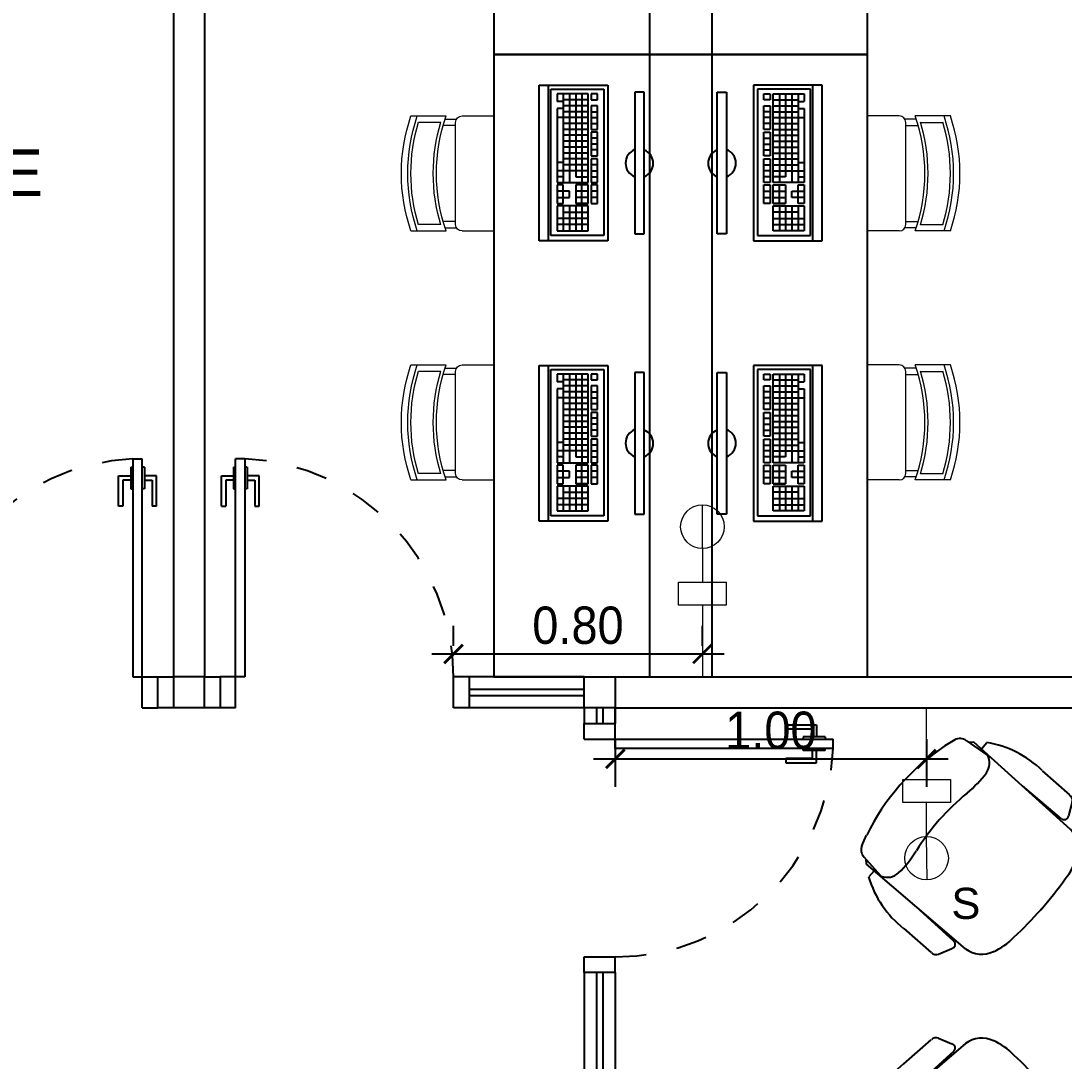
# Model space of a CAD drawing. Header units: millimetres. Extents: x 7034 to 7235, y -465 to -380.
# Drawn here: x 7117.159 to 7120.511, y -430.333 to -426.991 of the extents above; entities that cross this region are included whole.
import ezdxf

# ---------------------------------------------------------------- set-up
doc = ezdxf.new("R2010")
doc.units = ezdxf.units.MM
doc.header["$LTSCALE"] = 0.005
doc.linetypes.add('CONTINUO', pattern=[0])
doc.linetypes.add('DASHED', pattern=[19.05, 12.7, -6.35])
doc.layers.get('0').update_dxf_attribs({"linetype": 'CONTINUO'})
doc.layers.get('DEFPOINTS').update_dxf_attribs({"linetype": 'CONTINUO', "lineweight": 15})
for name, color, linetype in [('- COTAS', 12, 'Continuous'), ('ARQ-PEITORIAL', 4, 'Continuous'), ('ARQ_ESQUADRIA', 5, 'Continuous'), ('ARQ_JANELAALTA', 150, 'DASHED'), ('ARQ_TXT_AMBIENTE', 3, 'Continuous'), ('JANELA', 10, 'Continuous'), ('NN_PISO', 8, 'Continuous')]:
    doc.layers.add(name, color=color, linetype=linetype)
doc.layers.add('0-LAYOUT', color=250, linetype='Continuous', lineweight=25)
doc.layers.add('ARQ-LUM-INT', color=1, linetype='Continuous', lineweight=18)
doc.styles.add('50', font='ARIALN.TTF', dxfattribs={"height": 0.1})
doc.styles.add('ARQ', font='arial.ttf', dxfattribs={"width": 0.9})
doc.styles.get("Standard").update_dxf_attribs({"font": 'arial.ttf'})
doc.dimstyles.new('1-50', dxfattribs={"dimtxt": 0.12, "dimasz": 0.06, "dimexe": 0.09, "dimexo": 0.1, "dimgap": 0.03, "dimtad": 1, "dimzin": 0, "dimdsep": 46, "dimtxsty": 'ARQ', "dimblk": 'ARCHTICK', "dimcen": 0, "dimdle": 0.07, "dimclrd": 1, "dimclre": 1, "dimclrt": 7, "dimadec": 0, "dimazin": 0, "dimtm": 1e-09, "dimtfac": 1, "dimtofl": 0, "dimtmove": 2, "dimatfit": 3, "dimldrblk": 'ARCHTICK', "dimfxl": 1, "dimtolj": 1, "dimtzin": 0, "dimlwd": -1, "dimlwe": -1, "dimarcsym": 0})

# ---------------------------------------------------------------- blocks, each defined once
blk = doc.blocks.new('A$C37D84435')
at = {"layer": 'ARQ_TXT_AMBIENTE', "insert": (10.0859, -3.7055), "char_height": 0.15, "attachment_point": 1}
blk.add_mtext_dynamic_manual_height_columns(' S.E', width=1.652661, gutter_width=12.5, heights=[0], dxfattribs=at)
blk = doc.blocks.new('int1')
at = {"lineweight": -2}
blk.add_lwpolyline([(-0.0591, 0.0833), (-0.0591, -0.0833), (-0.1391, -0.0833), (-0.1391, 0.0833)], close=True, dxfattribs=at)
blk.add_lwpolyline([(0.0591, 0), (-0.0591, 0)], dxfattribs=at)
blk.add_circle((0.1353, 0), 0.0762, dxfattribs=at)
blk = doc.blocks.new('_ArchTick')
at = {"color": 0, "linetype": 'ByBlock', "const_width": 0.15}
blk.add_lwpolyline([(-0.5, -0.5), (0.5, 0.5)], dxfattribs=at)
blk = doc.blocks.new('*D91')
at = {"layer": '- COTAS', "color": 1, "transparency": 16777216}
for p, q in [((7118.549, -428.9986), (7118.549, -428.9348)), ((7119.349, -428.9986), (7119.349, -428.9348)), ((7118.479, -429.0248), (7119.419, -429.0248))]:
    blk.add_line(p, q, dxfattribs=at)
at = {"layer": 'DEFPOINTS', "color": 0, "transparency": 16777216}
for p in [(7119.349, -429.0248), (7118.549, -429.0986), (7119.349, -429.0986)]:
    blk.add_point(p, dxfattribs=at)
at = {"layer": '- COTAS', "color": 1, "transparency": 16777216, "xscale": 0.06, "yscale": 0.06, "zscale": 0.06, "rotation": 180}
blk.add_blockref('_ArchTick', (7118.549, -429.0248), dxfattribs=at)
at = {"layer": '- COTAS', "color": 1, "transparency": 16777216, "xscale": 0.06, "yscale": 0.06, "zscale": 0.06}
blk.add_blockref('_ArchTick', (7119.349, -429.0248), dxfattribs=at)
at = {"layer": '- COTAS', "color": 7, "transparency": 16777216, "insert": (7118.949, -428.9335), "char_height": 0.12, "attachment_point": 5, "style": 'ARQ'}
blk.add_mtext('\\A1;0.80', dxfattribs=at)
blk = doc.blocks.new('*D92')
at = {"layer": '- COTAS', "color": 1, "transparency": 16777216}
for p, q in [((7119.069, -429.2986), (7119.069, -429.4523)), ((7120.069, -429.2986), (7120.069, -429.4523)), ((7118.999, -429.3623), (7120.139, -429.3623))]:
    blk.add_line(p, q, dxfattribs=at)
at = {"layer": 'DEFPOINTS', "color": 0, "transparency": 16777216}
for p in [(7119.069, -429.1986), (7120.069, -429.1986), (7120.069, -429.3623)]:
    blk.add_point(p, dxfattribs=at)
at = {"layer": '- COTAS', "color": 1, "transparency": 16777216, "xscale": 0.06, "yscale": 0.06, "zscale": 0.06, "rotation": 180}
blk.add_blockref('_ArchTick', (7119.069, -429.3623), dxfattribs=at)
at = {"layer": '- COTAS', "color": 1, "transparency": 16777216, "xscale": 0.06, "yscale": 0.06, "zscale": 0.06}
blk.add_blockref('_ArchTick', (7120.069, -429.3623), dxfattribs=at)
at = {"layer": '- COTAS', "color": 7, "transparency": 16777216, "insert": (7119.569, -429.271), "char_height": 0.12, "attachment_point": 5, "style": 'ARQ'}
blk.add_mtext('\\A1;1.00', dxfattribs=at)
blk = doc.blocks.new('A$C1D1E4AAD')
at = {"layer": '0-LAYOUT', "linetype": 'ByBlock'}
for p, q in [((-2.0148, 0), (-2.0148, -1.6)), ((-1.2148, 0), (-1.2148, -1.6)), ((-2.519, -0.1026), (-2.5509, -0.1221)), ((-2.4046, -0.1576), (-2.4818, -0.1047)), ((-2.4578, -0.1099), (-2.4741, -0.1104)), ((-2.1472, -0.3901), (-2.4578, -0.1099)), ((-2.4339, -0.1309), (-2.4167, -0.1112)), ((-2.2381, -0.2014), (-2.1504, -0.2795)), ((-2.1764, -0.356), (-2.3019, -0.25)), ((-2.1416, -0.302), (-2.154, -0.3461)), ((-2.8176, -0.4426), (-2.8024, -0.4084)), ((-2.7483, -0.5489), (-2.8107, -0.4792)), ((-2.8025, -0.5023), (-2.8041, -0.4861)), ((-2.4845, -0.7742), (-2.8025, -0.5023)), ((-1.0225, -0.4914), (-1.0423, -0.5327)), ((-0.8836, -0.4795), (-1.001, -0.4803)), ((-2.7786, -0.5233), (-2.7959, -0.5429)), ((-0.6899, -0.5557), (-0.6899, -0.5295)), ((-1.0764, -0.5613), (-0.6581, -0.5557)), ((-1.032, -0.5549), (-0.8677, -0.5581)), ((-0.7296, -0.5565), (-0.6367, -0.5676)), ((-0.6581, -0.5557), (-0.6462, -0.5668)), ((-0.6073, -0.5906), (-0.5962, -0.6264)), ((-2.5221, -0.7496), (-2.6434, -0.6388)), ((-2.6834, -0.7083), (-2.5946, -0.7853)), ((-2.5711, -0.7911), (-2.529, -0.7731)), ((-0.6073, -1.0431), (-0.5962, -1.0074)), ((-2.6834, -1.1435), (-2.5946, -1.0666)), ((-2.5711, -1.0608), (-2.529, -1.0787)), ((-1.0764, -1.0724), (-0.6581, -1.078)), ((-0.7296, -1.0772), (-0.6367, -1.0661)), ((-0.6581, -1.078), (-0.6462, -1.0669)), ((-2.4845, -1.0777), (-2.8025, -1.3496)), ((-2.5221, -1.1022), (-2.6434, -1.2131)), ((-1.0225, -1.1423), (-1.0423, -1.101)), ((-1.032, -1.0788), (-0.8677, -1.0756)), ((-0.6899, -1.078), (-0.6899, -1.1042)), ((-0.8836, -1.1542), (-1.001, -1.1534)), ((-2.7483, -1.303), (-2.8107, -1.3726)), ((-2.7786, -1.3286), (-2.7959, -1.3089)), ((-2.8025, -1.3496), (-2.8041, -1.3658)), ((-2.8176, -1.4093), (-2.8024, -1.4435)), ((-2.1472, -1.4617), (-2.4578, -1.742)), ((-2.1764, -1.4959), (-2.3019, -1.6019)), ((-2.1416, -1.5498), (-2.154, -1.5057)), ((-2.2381, -1.6505), (-2.1504, -1.5723)), ((-2.0148, -1.6), (-1.2148, -1.6)), ((-2.4046, -1.6942), (-2.4818, -1.7472)), ((-2.519, -1.7493), (-2.5509, -1.7298)), ((-2.4578, -1.742), (-2.4741, -1.7415)), ((-2.4339, -1.721), (-2.4167, -1.7407))]:
    blk.add_line(p, q, dxfattribs=at)
for centre, radius, start, end in [((-2.5026, -0.1308), 0.0328, 51.4098, 120.5547), ((-2.1494, -0.7283), 0.7271, 123.5174, 153.896), ((-2.4707, -0.4398), 0.3333, 45.7372, 80.6494), ((-2.4596, -0.177), 0.0523, 323.2944, 29.1682), ((-2.4596, -0.177), 0.0523, 323.2944, 29.1682), ((-2.712, 0.012), 0.3678, 309.1313, 323.2958), ((-2.0117, -0.8493), 0.7418, 129.1314, 148.282), ((-2.1616, -0.2971), 0.0207, 345.8779, 57.0329), ((-2.1675, -0.3448), 0.0141, 232.5784, 352.1311), ((-2.2085, -0.4503), 0.0857, 341.4955, 44.5153), ((-2.7875, -0.4552), 0.0328, 156.8587, 226.0036), ((-2.9561, -0.2659), 0.3678, 314.1176, 328.2821), ((-2.3206, -0.4216), 0.2017, 320.8696, 343.9764), ((-1.0042, -0.5009), 0.0207, 81.6738, 152.8287), ((-0.8661, -0.8121), 0.3333, 58.0573, 92.9695), ((-2.7362, -0.4918), 0.0523, 248.2452, 314.1189), ((-1.0312, -0.5406), 0.0141, 146.5756, 266.1283), ((-2.477, -0.4469), 0.3333, 196.764, 231.6762), ((-3.1806, 0.1774), 1.2492, 312.9781, 324.4353), ((-1.0701, -0.647), 0.0857, 94.1914, 157.2111), ((-0.701, -0.6073), 0.0523, 109.5385, 175.4123), ((-0.6383, -0.601), 0.0328, 18.152, 87.2969), ((-0.3867, -0.6319), 0.3678, 175.4109, 189.5754), ((-0.9669, -0.6994), 0.2017, 154.7303, 177.8371), ((-1.2979, -0.8169), 0.7271, 344.8107, 15.1893), ((0.0745, -0.8169), 1.2492, 174.2714, 185.7286), ((-1.4813, -0.8169), 0.7418, 350.4247, 9.5753), ((-2.4757, -0.5981), 0.2017, 293.437, 316.5438), ((-2.5321, -0.7598), 0.0141, 285.2823, 44.835), ((-2.5786, -0.7718), 0.0207, 220.3805, 291.5354), ((-2.4327, -0.7056), 0.0857, 232.8981, 295.9178), ((-0.9669, -0.9343), 0.2017, 182.1629, 205.2697), ((-0.3867, -1.0018), 0.3678, 170.4246, 184.5891), ((-1.0701, -0.9867), 0.0857, 202.7889, 265.8086), ((-0.701, -1.0264), 0.0523, 184.5877, 250.4615), ((-0.701, -1.0264), 0.0523, 184.5877, 250.4615), ((-2.5786, -1.08), 0.0207, 68.4646, 139.6195), ((-2.4327, -1.1463), 0.0857, 64.0822, 127.1019), ((-2.4757, -1.2537), 0.2017, 43.4562, 66.563), ((-0.6383, -1.0328), 0.0328, 272.7031, 341.848), ((-2.5321, -1.092), 0.0141, 315.165, 74.7177), ((-1.0312, -1.0931), 0.0141, 93.8717, 213.4244), ((-0.8661, -0.8216), 0.3333, 267.0305, 301.9427), ((-3.1806, -2.0292), 1.2492, 35.5647, 47.0219), ((-2.477, -1.4049), 0.3333, 128.3238, 163.236), ((-1.0042, -1.1328), 0.0207, 207.1713, 278.3262), ((-2.3206, -1.4303), 0.2017, 16.0236, 39.1304), ((-2.7362, -1.36), 0.0523, 45.8811, 111.7548), ((-2.9561, -1.5859), 0.3678, 31.7179, 45.8824), ((-2.7875, -1.3966), 0.0328, 133.9964, 203.1413), ((-2.2085, -1.4015), 0.0857, 315.4847, 18.5045), ((-2.0117, -1.0026), 0.7418, 211.718, 230.8686), ((-2.1494, -1.1236), 0.7271, 206.104, 236.4826), ((-2.1675, -1.5071), 0.0141, 7.8689, 127.4216), ((-2.1616, -1.5547), 0.0207, 302.9671, 14.1221), ((-2.712, -1.8639), 0.3678, 36.7042, 50.8687), ((-2.4596, -1.6749), 0.0523, 330.8318, 36.7056), ((-2.4596, -1.6749), 0.0523, 330.8318, 36.7056), ((-2.4707, -1.4121), 0.3333, 279.3506, 314.2628), ((-2.5026, -1.7211), 0.0328, 239.4453, 308.5902)]:
    blk.add_arc(centre, radius, start, end, dxfattribs=at)
for p in [(-2.2419, -0.6471), (-1.1749, -0.8169), (-2.2419, -1.2048)]:
    blk.add_point(p, dxfattribs=at)
blk = doc.blocks.new('A$C686A6CA0')
at = {"layer": 'ARQ-PEITORIAL'}
for p, q in [((-0.1, 2.53), (-0.1, 2.48)), ((0, 2.53), (0, 2.48)), ((-0.1, 2.48), (0, 2.48))]:
    blk.add_line(p, q, dxfattribs=at)
at = {"layer": 'ARQ_ESQUADRIA'}
for p, q in [((-1.55, 3.33), (-1.52, 3.33)), ((-1.55, 3.33), (-1.55, 2.63)), ((-1.52, 2.63), (-1.52, 3.33)), ((-1.19, 3.33), (-1.22, 3.33)), ((-1.22, 2.63), (-1.22, 3.33)), ((-1.19, 3.33), (-1.19, 2.63)), ((-1.557, 3.3041), (-1.55, 3.3041)), ((-1.557, 3.3041), (-1.557, 3.2341)), ((-1.513, 3.3041), (-1.52, 3.3041)), ((-1.513, 3.3041), (-1.513, 3.2341)), ((-1.227, 3.3041), (-1.227, 3.2341)), ((-1.227, 3.3041), (-1.22, 3.3041)), ((-1.183, 3.3041), (-1.19, 3.3041)), ((-1.183, 3.3041), (-1.183, 3.2341)), ((-1.596, 3.2761), (-1.557, 3.2761)), ((-1.596, 3.1781), (-1.596, 3.2761)), ((-1.582, 3.2621), (-1.582, 3.1921)), ((-1.557, 3.2621), (-1.582, 3.2621)), ((-1.474, 3.2761), (-1.513, 3.2761)), ((-1.513, 3.2621), (-1.488, 3.2621)), ((-1.488, 3.2621), (-1.488, 3.1921)), ((-1.474, 3.1781), (-1.474, 3.2761)), ((-1.266, 3.2761), (-1.227, 3.2761)), ((-1.266, 3.1781), (-1.266, 3.2761)), ((-1.227, 3.2621), (-1.252, 3.2621)), ((-1.252, 3.2621), (-1.252, 3.1921)), ((-1.144, 3.2761), (-1.183, 3.2761)), ((-1.183, 3.2621), (-1.158, 3.2621)), ((-1.158, 3.2621), (-1.158, 3.1921)), ((-1.144, 3.1781), (-1.144, 3.2761)), ((-1.557, 3.2341), (-1.55, 3.2341)), ((-1.513, 3.2341), (-1.52, 3.2341)), ((-1.227, 3.2341), (-1.22, 3.2341)), ((-1.183, 3.2341), (-1.19, 3.2341)), ((-1.582, 3.1921), (-1.582, 3.1781)), ((-1.582, 3.1921), (-1.582, 3.1921)), ((-1.488, 3.1921), (-1.488, 3.1921)), ((-1.488, 3.1921), (-1.488, 3.1781)), ((-1.252, 3.1921), (-1.252, 3.1921)), ((-1.252, 3.1921), (-1.252, 3.1781)), ((-1.158, 3.1921), (-1.158, 3.1781)), ((-1.158, 3.1921), (-1.158, 3.1921)), ((-1.582, 3.1781), (-1.596, 3.1781)), ((-1.474, 3.1781), (-1.488, 3.1781)), ((-1.266, 3.1781), (-1.252, 3.1781)), ((-1.158, 3.1781), (-1.144, 3.1781)), ((-2.27, 2.63), (-2.22, 2.63)), ((-2.27, 2.63), (-2.22, 2.63)), ((-2.22, 2.53), (-2.22, 2.63)), ((-2.22, 2.53), (-2.22, 2.63)), ((-1.55, 2.63), (-1.52, 2.63)), ((-1.52, 2.53), (-1.52, 2.63)), ((-1.52, 2.63), (-1.47, 2.63)), ((-1.22, 2.63), (-1.27, 2.63)), ((-1.22, 2.53), (-1.22, 2.63)), ((-1.19, 2.63), (-1.22, 2.63)), ((-0.52, 2.53), (-0.52, 2.63)), ((-0.47, 2.63), (-0.52, 2.63)), ((-0.47, 2.59), (-0.1, 2.59)), ((-0.47, 2.57), (-0.1, 2.57)), ((-2.27, 2.53), (-2.22, 2.53)), ((-2.27, 2.53), (-2.22, 2.53)), ((-1.52, 2.53), (-1.47, 2.53)), ((-1.22, 2.53), (-1.27, 2.53)), ((-0.47, 2.53), (-0.52, 2.53)), ((-0.06, 2.53), (-0.06, 2.48)), ((-0.04, 2.53), (-0.04, 2.48)), ((-0.1, 2.43), (-0.1, 2.48)), ((-0.1, 2.43), (-0.1, 2.48)), ((0, 2.43), (0, 2.48)), ((0, 2.43), (0, 2.48)), ((0.5481, 2.476), (0.6461, 2.476)), ((0.5481, 2.476), (0.5481, 2.462)), ((0.5621, 2.462), (0.5481, 2.462)), ((0.6321, 2.462), (0.5621, 2.462)), ((0.5621, 2.462), (0.5621, 2.462)), ((0.6321, 2.437), (0.6321, 2.462)), ((0.6461, 2.476), (0.6461, 2.437)), ((-0.1, 2.43), (0, 2.43)), ((-0.1, 2.43), (0, 2.43)), ((0, 2.43), (0.7, 2.43)), ((0, 2.4), (0, 2.43)), ((0.6741, 2.437), (0.6041, 2.437)), ((0.6041, 2.437), (0.6041, 2.43)), ((0.6741, 2.437), (0.6741, 2.43)), ((0.7, 2.4), (0.7, 2.43)), ((0.7, 2.4), (0, 2.4)), ((0.6041, 2.393), (0.6041, 2.4)), ((0.6741, 2.393), (0.6041, 2.393)), ((0.6321, 2.393), (0.6321, 2.368)), ((0.6461, 2.354), (0.6461, 2.393)), ((0.6741, 2.393), (0.6741, 2.4)), ((0.5481, 2.368), (0.5481, 2.354)), ((0.5621, 2.368), (0.5481, 2.368)), ((0.5481, 2.354), (0.6461, 2.354)), ((0.5621, 2.368), (0.5621, 2.368)), ((0.6321, 2.368), (0.5621, 2.368)), ((-0.1, 1.73), (0, 1.73)), ((-0.1, 1.68), (-0.1, 1.73)), ((0, 1.68), (0, 1.73)), ((0, 1.68), (-0.1, 1.68)), ((-0.06, 1.68), (-0.06, 0.1)), ((-0.04, 1.68), (-0.04, 0.1))]:
    blk.add_line(p, q, dxfattribs=at)
at = {"layer": 'ARQ_JANELAALTA'}
for centre, start, end in [((-1.5193, 2.63), 92.5089, 180), ((-1.2207, 2.63), 0, 87.4911), ((0, 2.4307), 270, 357.4911)]:
    blk.add_arc(centre, 0.7007, start, end, dxfattribs=at)
at = {"layer": 'JANELA'}
for p, q in [((-1.32, 2.63), (-1.42, 2.63)), ((-0.47, 2.63), (-0.47, 2.53)), ((-0.1, 2.63), (-0.47, 2.63)), ((-1.32, 2.53), (-1.42, 2.53)), ((-0.1, 2.53), (-0.47, 2.53)), ((-0.1, 2.53), (-0.1, 2.48)), ((0, 2.48), (0, 2.53)), ((-0.1, 2.48), (0, 2.48)), ((-0.1, 1.68), (-0.1, 0.1)), ((0, 1.68), (0, 0.1))]:
    blk.add_line(p, q, dxfattribs=at)
for points in [[(-1.47, 2.63), (-1.42, 2.63), (-1.42, 2.53), (-1.47, 2.53)], [(-1.32, 2.63), (-1.27, 2.63), (-1.27, 2.53), (-1.32, 2.53)], [(0, 2.53), (-0.1, 2.53), (-0.1, 2.63), (0, 2.63)]]:
    blk.add_lwpolyline(points, close=True, dxfattribs=at)
blk = doc.blocks.new('A$C695A1161')
at = {"layer": 'NN_PISO'}
blk.add_blockref('A$C686A6CA0', (2.82, -2.53), dxfattribs=at)
blk = doc.blocks.new('A$C51C9762A')
at = {"layer": 'JANELA'}
for p, q in [((0.45, 0), (0.45, -0.1)), ((0.45, 0), (0.55, 0)), ((0.55, 0), (0.55, -0.1)), ((0.45, -0.1), (0.55, -0.1))]:
    blk.add_line(p, q, dxfattribs=at)
at = {"layer": 'NN_PISO'}
blk.add_blockref('A$C695A1161', (0, -0.1), dxfattribs=at)
blk = doc.blocks.new('vafres')
at = {"lineweight": 13, "ltscale": 0.2}
for p, q in [((2157.847, 914.6481), (2157.847, 914.5352)), ((2157.8675, 914.5521), (2157.8675, 914.6239)), ((2158.1958, 914.5521), (2158.1958, 914.6239)), ((2158.2163, 914.6481), (2158.2163, 914.5352)), ((2157.8573, 914.5386), (2157.8573, 914.5017)), ((2157.8778, 914.5044), (2157.8778, 914.5455)), ((2158.1856, 914.5044), (2158.1856, 914.5448)), ((2158.2061, 914.5386), (2158.2061, 914.5017)), ((2157.847, 914.4839), (2157.847, 914.3813)), ((2158.1958, 914.5044), (2157.8675, 914.5044)), ((2158.2163, 914.4839), (2158.2163, 914.3813))]:
    blk.add_line(p, q, dxfattribs=at)
for centre, radius, start, end in [((2158.0317, 914.1094), 0.5694, 71.0753, 108.9246), ((2158.0317, 914.0889), 0.5694, 71.0753, 108.9246), ((2158.0317, 914.0787), 0.5694, 73.2016, 106.7984), ((2158.0317, 914.0787), 0.5694, 73.2016, 106.7984), ((2158.0317, 913.9966), 0.5694, 71.0753, 108.9246), ((2158.0317, 914.0069), 0.5694, 73.2016, 106.7984), ((2157.8675, 914.4839), 0.0205, 90, 180), ((2158.1958, 914.4839), 0.0205, 360, 90)]:
    blk.add_arc(centre, radius, start, end, dxfattribs=at)
blk = doc.blocks.new('A$C71B20ECF')
at = {"layer": '0-LAYOUT'}
for p, q in [((-0.895, -1.5), (-0.895, -5.3)), ((-0.695, -1.5), (-0.695, -5.3)), ((-1.2494, -3.8994), (-1.2494, -3.3994)), ((-1.2494, -3.3994), (-1.2194, -3.3994)), ((-1.2194, -3.3994), (-1.0294, -3.3994)), ((-1.2194, -3.8994), (-1.2194, -3.3994)), ((-1.2121, -3.4121), (-1.0421, -3.4121)), ((-1.2121, -3.8821), (-1.2121, -3.4121)), ((-1.0421, -3.4121), (-1.0421, -3.8821)), ((-1.0294, -3.3994), (-1.0294, -3.8994)), ((-0.5606, -3.3994), (-0.5606, -3.8994)), ((-0.3706, -3.3994), (-0.5606, -3.3994)), ((-0.5479, -3.4121), (-0.5479, -3.8821)), ((-0.3779, -3.4121), (-0.5479, -3.4121)), ((-0.3779, -3.8821), (-0.3779, -3.4121)), ((-0.3706, -3.8994), (-0.3706, -3.3994)), ((-0.3406, -3.3994), (-0.3706, -3.3994)), ((-0.3406, -3.8994), (-0.3406, -3.3994)), ((-1.1921, -3.4271), (-1.1921, -3.4516)), ((-1.0921, -3.4271), (-1.1921, -3.4271)), ((-1.1721, -3.4516), (-1.1921, -3.4516)), ((-1.1721, -3.4271), (-1.1721, -3.7121)), ((-1.0921, -3.4461), (-1.1721, -3.4461)), ((-1.1521, -3.4271), (-1.1521, -3.7121)), ((-1.1321, -3.4271), (-1.1321, -3.6931)), ((-1.1121, -3.4271), (-1.1121, -3.7121)), ((-1.0921, -3.7121), (-1.0921, -3.4271)), ((-1.0821, -3.4271), (-1.0821, -3.4461)), ((-1.0621, -3.4271), (-1.0821, -3.4271)), ((-1.0821, -3.4461), (-1.0621, -3.4461)), ((-1.0621, -3.4461), (-1.0621, -3.4271)), ((-0.9423, -3.4217), (-0.9423, -3.8769)), ((-0.9123, -3.4217), (-0.9423, -3.4217)), ((-0.9123, -3.8769), (-0.9123, -3.4217)), ((-0.6777, -3.8769), (-0.6777, -3.4217)), ((-0.6777, -3.4217), (-0.6477, -3.4217)), ((-0.6477, -3.4217), (-0.6477, -3.8769)), ((-0.5279, -3.4461), (-0.5279, -3.4271)), ((-0.5279, -3.4271), (-0.5079, -3.4271)), ((-0.5079, -3.4461), (-0.5279, -3.4461)), ((-0.5079, -3.4271), (-0.5079, -3.4461)), ((-0.4979, -3.7121), (-0.4979, -3.4271)), ((-0.4979, -3.4271), (-0.3979, -3.4271)), ((-0.4979, -3.4461), (-0.4179, -3.4461)), ((-0.4779, -3.4271), (-0.4779, -3.7121)), ((-0.4579, -3.4271), (-0.4579, -3.6931)), ((-0.4379, -3.4271), (-0.4379, -3.7121)), ((-0.4179, -3.4271), (-0.4179, -3.7121)), ((-0.4179, -3.4516), (-0.3979, -3.4516)), ((-0.3979, -3.4271), (-0.3979, -3.4516)), ((-1.1721, -3.4741), (-1.1921, -3.4741)), ((-1.1921, -3.4741), (-1.1921, -3.7121)), ((-1.0921, -3.4651), (-1.1721, -3.4651)), ((-1.0921, -3.4841), (-1.1721, -3.4841)), ((-1.0821, -3.4651), (-1.0821, -3.5411)), ((-1.0621, -3.4651), (-1.0821, -3.4651)), ((-1.0821, -3.4841), (-1.0621, -3.4841)), ((-1.0621, -3.5411), (-1.0621, -3.4651)), ((-0.5279, -3.5411), (-0.5279, -3.4651)), ((-0.5279, -3.4651), (-0.5079, -3.4651)), ((-0.5079, -3.4841), (-0.5279, -3.4841)), ((-0.5079, -3.4651), (-0.5079, -3.5411)), ((-0.4979, -3.4651), (-0.4179, -3.4651)), ((-0.4979, -3.4841), (-0.4179, -3.4841)), ((-0.4179, -3.4741), (-0.3979, -3.4741)), ((-0.3979, -3.4741), (-0.3979, -3.7121)), ((-1.0921, -3.5031), (-1.1921, -3.5031)), ((-1.0821, -3.5031), (-1.0621, -3.5031)), ((-0.5079, -3.5031), (-0.5279, -3.5031)), ((-0.4979, -3.5031), (-0.3979, -3.5031)), ((-1.0921, -3.5221), (-1.1721, -3.5221)), ((-1.0921, -3.5411), (-1.1721, -3.5411)), ((-1.0821, -3.5221), (-1.0621, -3.5221)), ((-1.0821, -3.5411), (-1.0621, -3.5411)), ((-1.0821, -3.5502), (-1.0821, -3.6262)), ((-1.0621, -3.5502), (-1.0821, -3.5502)), ((-1.0621, -3.6262), (-1.0621, -3.5502)), ((-0.5079, -3.5221), (-0.5279, -3.5221)), ((-0.5079, -3.5411), (-0.5279, -3.5411)), ((-0.5279, -3.6262), (-0.5279, -3.5502)), ((-0.5279, -3.5502), (-0.5079, -3.5502)), ((-0.5079, -3.5502), (-0.5079, -3.6262)), ((-0.4979, -3.5221), (-0.4179, -3.5221)), ((-0.4979, -3.5411), (-0.4179, -3.5411)), ((-1.0921, -3.5601), (-1.1721, -3.5601)), ((-1.0921, -3.5791), (-1.1721, -3.5791)), ((-1.0621, -3.5692), (-1.0821, -3.5692)), ((-0.5279, -3.5692), (-0.5079, -3.5692)), ((-0.4979, -3.5601), (-0.4179, -3.5601)), ((-0.4979, -3.5791), (-0.4179, -3.5791)), ((-1.0921, -3.5981), (-1.1721, -3.5981)), ((-1.0921, -3.6171), (-1.1721, -3.6171)), ((-1.0621, -3.5882), (-1.0821, -3.5882)), ((-1.0621, -3.6072), (-1.0821, -3.6072)), ((-0.5279, -3.5882), (-0.5079, -3.5882)), ((-0.5279, -3.6072), (-0.5079, -3.6072)), ((-0.4979, -3.5981), (-0.4179, -3.5981)), ((-0.4979, -3.6171), (-0.4179, -3.6171)), ((-1.1721, -3.6471), (-1.1921, -3.6471)), ((-1.0921, -3.6361), (-1.1721, -3.6361)), ((-1.0821, -3.6262), (-1.0621, -3.6262)), ((-1.0821, -3.6361), (-1.0821, -3.7121)), ((-1.0621, -3.6361), (-1.0821, -3.6361)), ((-1.0621, -3.7121), (-1.0621, -3.6361)), ((-0.5079, -3.6262), (-0.5279, -3.6262)), ((-0.5279, -3.7121), (-0.5279, -3.6361)), ((-0.5279, -3.6361), (-0.5079, -3.6361)), ((-0.5079, -3.6361), (-0.5079, -3.7121)), ((-0.4979, -3.6361), (-0.4179, -3.6361)), ((-0.4179, -3.6471), (-0.3979, -3.6471)), ((-1.0921, -3.6741), (-1.1921, -3.6741)), ((-1.0921, -3.6551), (-1.1721, -3.6551)), ((-1.0621, -3.6551), (-1.0821, -3.6551)), ((-1.0821, -3.6741), (-1.0621, -3.6741)), ((-0.5279, -3.6551), (-0.5079, -3.6551)), ((-0.5079, -3.6741), (-0.5279, -3.6741)), ((-0.4979, -3.6551), (-0.4179, -3.6551)), ((-0.4979, -3.6741), (-0.3979, -3.6741)), ((-1.1721, -3.6931), (-1.1921, -3.6931)), ((-1.1921, -3.7121), (-1.0921, -3.7121)), ((-1.1921, -3.7196), (-1.1921, -3.7796)), ((-1.1721, -3.7196), (-1.1921, -3.7196)), ((-1.1721, -3.7796), (-1.1721, -3.7196)), ((-1.1321, -3.6931), (-1.0921, -3.6931)), ((-1.1321, -3.7196), (-1.1321, -3.7796)), ((-1.0921, -3.7196), (-1.1321, -3.7196)), ((-1.1121, -3.7796), (-1.1121, -3.7196)), ((-1.0921, -3.7796), (-1.0921, -3.7196)), ((-1.0821, -3.6931), (-1.0621, -3.6931)), ((-1.0821, -3.7121), (-1.0621, -3.7121)), ((-1.0821, -3.7196), (-1.0821, -3.7796)), ((-1.0621, -3.7196), (-1.0821, -3.7196)), ((-1.0621, -3.7796), (-1.0621, -3.7196)), ((-0.5079, -3.6931), (-0.5279, -3.6931)), ((-0.5079, -3.7121), (-0.5279, -3.7121)), ((-0.5279, -3.7796), (-0.5279, -3.7196)), ((-0.5279, -3.7196), (-0.5079, -3.7196)), ((-0.5079, -3.7196), (-0.5079, -3.7796)), ((-0.4579, -3.6931), (-0.4979, -3.6931)), ((-0.3979, -3.7121), (-0.4979, -3.7121)), ((-0.4979, -3.7796), (-0.4979, -3.7196)), ((-0.4979, -3.7196), (-0.4579, -3.7196)), ((-0.4779, -3.7796), (-0.4779, -3.7196)), ((-0.4579, -3.7196), (-0.4579, -3.7796)), ((-0.4179, -3.6931), (-0.3979, -3.6931)), ((-0.4179, -3.7196), (-0.3979, -3.7196)), ((-0.4179, -3.7796), (-0.4179, -3.7196)), ((-0.3979, -3.7196), (-0.3979, -3.7796)), ((-1.1521, -3.7396), (-1.1921, -3.7396)), ((-1.1521, -3.7596), (-1.1521, -3.7396)), ((-1.0921, -3.7396), (-1.1321, -3.7396)), ((-1.0621, -3.7396), (-1.0821, -3.7396)), ((-0.5279, -3.7396), (-0.5079, -3.7396)), ((-0.4979, -3.7396), (-0.4579, -3.7396)), ((-0.4379, -3.7596), (-0.4379, -3.7396)), ((-0.4379, -3.7396), (-0.3979, -3.7396)), ((-1.1921, -3.7596), (-1.1521, -3.7596)), ((-1.1921, -3.7796), (-1.1721, -3.7796)), ((-1.1921, -3.7871), (-1.1921, -3.8671)), ((-1.0921, -3.7871), (-1.1921, -3.7871)), ((-1.1721, -3.7871), (-1.1721, -3.8671)), ((-1.1521, -3.7871), (-1.1521, -3.8671)), ((-1.0921, -3.7596), (-1.1321, -3.7596)), ((-1.1321, -3.7796), (-1.0921, -3.7796)), ((-1.0921, -3.7796), (-1.1321, -3.7796)), ((-1.1321, -3.7871), (-1.1321, -3.8671)), ((-1.1121, -3.7871), (-1.1121, -3.8671)), ((-1.0921, -3.8671), (-1.0921, -3.7871)), ((-1.0621, -3.7596), (-1.0821, -3.7596)), ((-1.0821, -3.7796), (-1.0621, -3.7796)), ((-0.5279, -3.7596), (-0.5079, -3.7596)), ((-0.5079, -3.7796), (-0.5279, -3.7796)), ((-0.4979, -3.7596), (-0.4579, -3.7596)), ((-0.4579, -3.7796), (-0.4979, -3.7796)), ((-0.4979, -3.7796), (-0.4579, -3.7796)), ((-0.4979, -3.8671), (-0.4979, -3.7871)), ((-0.4979, -3.7871), (-0.3979, -3.7871)), ((-0.4779, -3.7871), (-0.4779, -3.8671)), ((-0.4579, -3.7871), (-0.4579, -3.8671)), ((-0.3979, -3.7596), (-0.4379, -3.7596)), ((-0.4379, -3.7871), (-0.4379, -3.8671)), ((-0.3979, -3.7796), (-0.4179, -3.7796)), ((-0.4179, -3.7871), (-0.4179, -3.8671)), ((-0.3979, -3.7871), (-0.3979, -3.8671)), ((-1.1721, -3.8071), (-1.0921, -3.8071)), ((-0.4179, -3.8071), (-0.4979, -3.8071)), ((-1.0921, -3.8271), (-1.1921, -3.8271)), ((-1.0921, -3.8471), (-1.1921, -3.8471)), ((-0.4979, -3.8271), (-0.3979, -3.8271)), ((-0.4979, -3.8471), (-0.3979, -3.8471)), ((-1.0421, -3.8821), (-1.2121, -3.8821)), ((-1.1921, -3.8671), (-1.0921, -3.8671)), ((-0.9423, -3.8769), (-0.9123, -3.8769)), ((-0.6477, -3.8769), (-0.6777, -3.8769)), ((-0.5479, -3.8821), (-0.3779, -3.8821)), ((-0.3979, -3.8671), (-0.4979, -3.8671)), ((-1.2194, -3.8994), (-1.2494, -3.8994)), ((-1.0294, -3.8994), (-1.2194, -3.8994)), ((-0.5606, -3.8994), (-0.3706, -3.8994)), ((-0.3706, -3.8994), (-0.3406, -3.8994)), ((-1.2494, -4.7994), (-1.2494, -4.2994)), ((-1.2494, -4.2994), (-1.2194, -4.2994)), ((-1.2194, -4.2994), (-1.0294, -4.2994)), ((-1.2194, -4.7994), (-1.2194, -4.2994)), ((-1.2121, -4.3121), (-1.0421, -4.3121)), ((-1.2121, -4.7821), (-1.2121, -4.3121)), ((-1.0421, -4.3121), (-1.0421, -4.7821)), ((-1.0294, -4.2994), (-1.0294, -4.7994)), ((-0.9423, -4.3217), (-0.9423, -4.7769)), ((-0.9123, -4.3217), (-0.9423, -4.3217)), ((-0.9123, -4.7769), (-0.9123, -4.3217)), ((-0.6777, -4.7769), (-0.6777, -4.3217)), ((-0.6777, -4.3217), (-0.6477, -4.3217)), ((-0.6477, -4.3217), (-0.6477, -4.7769)), ((-0.5606, -4.2994), (-0.5606, -4.7994)), ((-0.3706, -4.2994), (-0.5606, -4.2994)), ((-0.5479, -4.3121), (-0.5479, -4.7821)), ((-0.3779, -4.3121), (-0.5479, -4.3121)), ((-0.3779, -4.7821), (-0.3779, -4.3121)), ((-0.3706, -4.7994), (-0.3706, -4.2994)), ((-0.3406, -4.2994), (-0.3706, -4.2994)), ((-0.3406, -4.7994), (-0.3406, -4.2994)), ((-1.1921, -4.3271), (-1.1921, -4.3516)), ((-1.0921, -4.3271), (-1.1921, -4.3271)), ((-1.1721, -4.3516), (-1.1921, -4.3516)), ((-1.1721, -4.3271), (-1.1721, -4.6121)), ((-1.0921, -4.3461), (-1.1721, -4.3461)), ((-1.1521, -4.3271), (-1.1521, -4.6121)), ((-1.1321, -4.3271), (-1.1321, -4.5931)), ((-1.1121, -4.3271), (-1.1121, -4.6121)), ((-1.0921, -4.6121), (-1.0921, -4.3271)), ((-1.0821, -4.3271), (-1.0821, -4.3461)), ((-1.0621, -4.3271), (-1.0821, -4.3271)), ((-1.0821, -4.3461), (-1.0621, -4.3461)), ((-1.0621, -4.3461), (-1.0621, -4.3271)), ((-0.5279, -4.3461), (-0.5279, -4.3271)), ((-0.5279, -4.3271), (-0.5079, -4.3271)), ((-0.5079, -4.3461), (-0.5279, -4.3461)), ((-0.5079, -4.3271), (-0.5079, -4.3461)), ((-0.4979, -4.6121), (-0.4979, -4.3271)), ((-0.4979, -4.3271), (-0.3979, -4.3271)), ((-0.4979, -4.3461), (-0.4179, -4.3461)), ((-0.4779, -4.3271), (-0.4779, -4.6121)), ((-0.4579, -4.3271), (-0.4579, -4.5931)), ((-0.4379, -4.3271), (-0.4379, -4.6121)), ((-0.4179, -4.3271), (-0.4179, -4.6121)), ((-0.4179, -4.3516), (-0.3979, -4.3516)), ((-0.3979, -4.3271), (-0.3979, -4.3516)), ((-1.1721, -4.3741), (-1.1921, -4.3741)), ((-1.1921, -4.3741), (-1.1921, -4.6121)), ((-1.0921, -4.3651), (-1.1721, -4.3651)), ((-1.0921, -4.3841), (-1.1721, -4.3841)), ((-1.0821, -4.3651), (-1.0821, -4.4411)), ((-1.0621, -4.3651), (-1.0821, -4.3651)), ((-1.0821, -4.3841), (-1.0621, -4.3841)), ((-1.0621, -4.4411), (-1.0621, -4.3651)), ((-0.5279, -4.4411), (-0.5279, -4.3651)), ((-0.5279, -4.3651), (-0.5079, -4.3651)), ((-0.5079, -4.3841), (-0.5279, -4.3841)), ((-0.5079, -4.3651), (-0.5079, -4.4411)), ((-0.4979, -4.3651), (-0.4179, -4.3651)), ((-0.4979, -4.3841), (-0.4179, -4.3841)), ((-0.4179, -4.3741), (-0.3979, -4.3741)), ((-0.3979, -4.3741), (-0.3979, -4.6121)), ((-1.0921, -4.4031), (-1.1921, -4.4031)), ((-1.0921, -4.4221), (-1.1721, -4.4221)), ((-1.0821, -4.4031), (-1.0621, -4.4031)), ((-1.0821, -4.4221), (-1.0621, -4.4221)), ((-0.5079, -4.4031), (-0.5279, -4.4031)), ((-0.5079, -4.4221), (-0.5279, -4.4221)), ((-0.4979, -4.4031), (-0.3979, -4.4031)), ((-0.4979, -4.4221), (-0.4179, -4.4221)), ((-1.0921, -4.4411), (-1.1721, -4.4411)), ((-1.0821, -4.4411), (-1.0621, -4.4411)), ((-1.0821, -4.4502), (-1.0821, -4.5262)), ((-1.0621, -4.4502), (-1.0821, -4.4502)), ((-1.0621, -4.5262), (-1.0621, -4.4502)), ((-0.5079, -4.4411), (-0.5279, -4.4411)), ((-0.5279, -4.5262), (-0.5279, -4.4502)), ((-0.5279, -4.4502), (-0.5079, -4.4502)), ((-0.5079, -4.4502), (-0.5079, -4.5262)), ((-0.4979, -4.4411), (-0.4179, -4.4411)), ((-1.0921, -4.4601), (-1.1721, -4.4601)), ((-1.0921, -4.4791), (-1.1721, -4.4791)), ((-1.0621, -4.4692), (-1.0821, -4.4692)), ((-1.0621, -4.4882), (-1.0821, -4.4882)), ((-0.5279, -4.4692), (-0.5079, -4.4692)), ((-0.5279, -4.4882), (-0.5079, -4.4882)), ((-0.4979, -4.4601), (-0.4179, -4.4601)), ((-0.4979, -4.4791), (-0.4179, -4.4791)), ((-1.0921, -4.4981), (-1.1721, -4.4981)), ((-1.0921, -4.5171), (-1.1721, -4.5171)), ((-1.0621, -4.5072), (-1.0821, -4.5072)), ((-0.5279, -4.5072), (-0.5079, -4.5072)), ((-0.4979, -4.4981), (-0.4179, -4.4981)), ((-0.4979, -4.5171), (-0.4179, -4.5171)), ((-1.1721, -4.5471), (-1.1921, -4.5471)), ((-1.0921, -4.5361), (-1.1721, -4.5361)), ((-1.0921, -4.5551), (-1.1721, -4.5551)), ((-1.0821, -4.5262), (-1.0621, -4.5262)), ((-1.0821, -4.5361), (-1.0821, -4.6121)), ((-1.0621, -4.5361), (-1.0821, -4.5361)), ((-1.0621, -4.5551), (-1.0821, -4.5551)), ((-1.0621, -4.6121), (-1.0621, -4.5361)), ((-0.5079, -4.5262), (-0.5279, -4.5262)), ((-0.5279, -4.6121), (-0.5279, -4.5361)), ((-0.5279, -4.5361), (-0.5079, -4.5361)), ((-0.5279, -4.5551), (-0.5079, -4.5551)), ((-0.5079, -4.5361), (-0.5079, -4.6121)), ((-0.4979, -4.5361), (-0.4179, -4.5361)), ((-0.4979, -4.5551), (-0.4179, -4.5551)), ((-0.4179, -4.5471), (-0.3979, -4.5471)), ((-1.0921, -4.5741), (-1.1921, -4.5741)), ((-1.0821, -4.5741), (-1.0621, -4.5741)), ((-0.5079, -4.5741), (-0.5279, -4.5741)), ((-0.4979, -4.5741), (-0.3979, -4.5741)), ((-1.1721, -4.5931), (-1.1921, -4.5931)), ((-1.1921, -4.6121), (-1.0921, -4.6121)), ((-1.1921, -4.6196), (-1.1921, -4.6796)), ((-1.1721, -4.6196), (-1.1921, -4.6196)), ((-1.1721, -4.6796), (-1.1721, -4.6196)), ((-1.1321, -4.5931), (-1.0921, -4.5931)), ((-1.1321, -4.6196), (-1.1321, -4.6796)), ((-1.0921, -4.6196), (-1.1321, -4.6196)), ((-1.1121, -4.6796), (-1.1121, -4.6196)), ((-1.0921, -4.6796), (-1.0921, -4.6196)), ((-1.0821, -4.5931), (-1.0621, -4.5931)), ((-1.0821, -4.6121), (-1.0621, -4.6121)), ((-1.0821, -4.6196), (-1.0821, -4.6796)), ((-1.0621, -4.6196), (-1.0821, -4.6196)), ((-1.0621, -4.6796), (-1.0621, -4.6196)), ((-0.5079, -4.5931), (-0.5279, -4.5931)), ((-0.5079, -4.6121), (-0.5279, -4.6121)), ((-0.5279, -4.6796), (-0.5279, -4.6196)), ((-0.5279, -4.6196), (-0.5079, -4.6196)), ((-0.5079, -4.6196), (-0.5079, -4.6796)), ((-0.4579, -4.5931), (-0.4979, -4.5931)), ((-0.3979, -4.6121), (-0.4979, -4.6121)), ((-0.4979, -4.6796), (-0.4979, -4.6196)), ((-0.4979, -4.6196), (-0.4579, -4.6196)), ((-0.4779, -4.6796), (-0.4779, -4.6196)), ((-0.4579, -4.6196), (-0.4579, -4.6796)), ((-0.4179, -4.5931), (-0.3979, -4.5931)), ((-0.4179, -4.6196), (-0.3979, -4.6196)), ((-0.4179, -4.6796), (-0.4179, -4.6196)), ((-0.3979, -4.6196), (-0.3979, -4.6796)), ((-1.1521, -4.6396), (-1.1921, -4.6396)), ((-1.1921, -4.6596), (-1.1521, -4.6596)), ((-1.1521, -4.6596), (-1.1521, -4.6396)), ((-1.0921, -4.6396), (-1.1321, -4.6396)), ((-1.0921, -4.6596), (-1.1321, -4.6596)), ((-1.0621, -4.6396), (-1.0821, -4.6396)), ((-1.0621, -4.6596), (-1.0821, -4.6596)), ((-0.5279, -4.6396), (-0.5079, -4.6396)), ((-0.5279, -4.6596), (-0.5079, -4.6596)), ((-0.4979, -4.6396), (-0.4579, -4.6396)), ((-0.4979, -4.6596), (-0.4579, -4.6596)), ((-0.4379, -4.6596), (-0.4379, -4.6396)), ((-0.4379, -4.6396), (-0.3979, -4.6396)), ((-0.3979, -4.6596), (-0.4379, -4.6596)), ((-1.1921, -4.6796), (-1.1721, -4.6796)), ((-1.1921, -4.6871), (-1.1921, -4.7671)), ((-1.0921, -4.6871), (-1.1921, -4.6871)), ((-1.1721, -4.6871), (-1.1721, -4.7671)), ((-1.1521, -4.6871), (-1.1521, -4.7671)), ((-1.1321, -4.6796), (-1.0921, -4.6796)), ((-1.0921, -4.6796), (-1.1321, -4.6796)), ((-1.1321, -4.6871), (-1.1321, -4.7671)), ((-1.1121, -4.6871), (-1.1121, -4.7671)), ((-1.0921, -4.7671), (-1.0921, -4.6871)), ((-1.0821, -4.6796), (-1.0621, -4.6796)), ((-0.5079, -4.6796), (-0.5279, -4.6796)), ((-0.4579, -4.6796), (-0.4979, -4.6796)), ((-0.4979, -4.6796), (-0.4579, -4.6796)), ((-0.4979, -4.7671), (-0.4979, -4.6871)), ((-0.4979, -4.6871), (-0.3979, -4.6871)), ((-0.4779, -4.6871), (-0.4779, -4.7671)), ((-0.4579, -4.6871), (-0.4579, -4.7671)), ((-0.4379, -4.6871), (-0.4379, -4.7671)), ((-0.3979, -4.6796), (-0.4179, -4.6796)), ((-0.4179, -4.6871), (-0.4179, -4.7671)), ((-0.3979, -4.6871), (-0.3979, -4.7671)), ((-1.1721, -4.7071), (-1.0921, -4.7071)), ((-0.4179, -4.7071), (-0.4979, -4.7071)), ((-1.0921, -4.7271), (-1.1921, -4.7271)), ((-1.0921, -4.7471), (-1.1921, -4.7471)), ((-0.4979, -4.7271), (-0.3979, -4.7271)), ((-0.4979, -4.7471), (-0.3979, -4.7471)), ((-1.0421, -4.7821), (-1.2121, -4.7821)), ((-1.1921, -4.7671), (-1.0921, -4.7671)), ((-0.9423, -4.7769), (-0.9123, -4.7769)), ((-0.6477, -4.7769), (-0.6777, -4.7769)), ((-0.5479, -4.7821), (-0.3779, -4.7821)), ((-0.3979, -4.7671), (-0.4979, -4.7671)), ((-1.2194, -4.7994), (-1.2494, -4.7994)), ((-1.0294, -4.7994), (-1.2194, -4.7994)), ((-0.5606, -4.7994), (-0.3706, -4.7994)), ((-0.3706, -4.7994), (-0.3406, -4.7994))]:
    blk.add_line(p, q, dxfattribs=at)
for points in [[(-1.395, -3.3), (-0.195, -3.3), (-0.195, -1.5), (-1.395, -1.5)], [(-1.395, -5.3), (-0.195, -5.3), (-0.195, -3.3), (-1.395, -3.3)]]:
    blk.add_lwpolyline(points, close=True, dxfattribs=at)
for centre, radius, start, end in [((-0.9255, -3.6494), 0.0468, 110.9733, 249.0267), ((-0.9294, -3.6502), 0.0462, 291.7976, 68.2024), ((-0.6606, -3.6502), 0.0462, 111.7976, 248.2024), ((-0.6645, -3.6494), 0.0468, 290.9733, 69.0267), ((-0.9255, -4.5494), 0.0468, 110.9733, 249.0267), ((-0.9294, -4.5502), 0.0462, 291.7976, 68.2024), ((-0.6606, -4.5502), 0.0462, 111.7976, 248.2024), ((-0.6645, -4.5494), 0.0468, 290.9733, 69.0267)]:
    blk.add_arc(centre, radius, start, end, dxfattribs=at)
at = {"layer": '0-LAYOUT', "xscale": -1, "rotation": 90}
for p in [(912.9863, 2154.3491), (912.9863, 2153.5491)]:
    blk.add_blockref('vafres', p, dxfattribs=at)
at = {"layer": '0-LAYOUT', "rotation": 270}
for p in [(-914.5763, 2154.3491), (-914.5763, 2153.5491)]:
    blk.add_blockref('vafres', p, dxfattribs=at)

msp = doc.modelspace()

# ---------------------------------------------------------------- linework, layer by layer
at = {"layer": 'ARQ-LUM-INT'}
for p, q in [((7119.349, -428.6862), (7119.349, -428.546)), ((7119.349, -428.8685), (7119.349, -429.0986)), ((7120.069, -429.4288), (7120.069, -429.1986)), ((7120.0678, -429.6111), (7120.0701, -429.7512))]:
    msp.add_line(p, q, dxfattribs=at)
at = {"layer": 'ARQ-PEITORIAL'}
for p, q in [((7117.749, -426.5986), (7117.749, -429.0986)), ((7117.649, -426.6986), (7117.649, -429.0986)), ((7119.069, -429.0986), (7122.679, -429.0986)), ((7119.069, -429.1986), (7122.679, -429.1986))]:
    msp.add_line(p, q, dxfattribs=at)

# ---------------------------------------------------------------- block references
at = {"layer": '- COTAS'}
msp.add_blockref('A$C71B20ECF', (7120.074, -423.7986), dxfattribs=at)
at = {"layer": 'ARQ-LUM-INT', "xscale": 0.9196110205559551, "yscale": 0.9196110205559551, "zscale": 0.9196110205559551}
for p, rotation in [((7119.349, -428.7405), 90.0000000000209), ((7120.069, -429.5567), 270)]:
    msp.add_blockref('int1', p, dxfattribs=dict(at, rotation=rotation))
at = {"layer": 'ARQ-PEITORIAL'}
msp.add_blockref('A$C37D84435', (7106.749, -423.6986), dxfattribs=at)
at = {"layer": 'NN_PISO'}
for name, p in [('A$C51C9762A', (7116.249, -429.0986)), ('A$C1D1E4AAD', (7122.679, -429.1986))]:
    msp.add_blockref(name, p, dxfattribs=at)

# ---------------------------------------------------------------- texts
at = {"layer": 'ARQ-LUM-INT', "insert": (7119.9615, -429.7763), "char_height": 0.1, "attachment_point": 1, "style": '50'}
msp.add_mtext_dynamic_manual_height_columns('\\pi0.1874;{\\fArial|b0|i0|c0|p34;S}', width=0.454395, gutter_width=1, heights=[0.2072], dxfattribs=at)

# ---------------------------------------------------------------- dimensions: what is measured, and where the dimension line sits
at = {"layer": '- COTAS'}
for base, p1, p2, picture, middle in [((7119.349, -429.0248), (7118.549, -429.0986), (7119.349, -429.0986), '*D91', (7118.949, -428.9335)), ((7120.069, -429.3623), (7119.069, -429.1986), (7120.069, -429.1986), '*D92', (7119.569, -429.271))]:
    dim = msp.add_linear_dim(base=base, p1=p1, p2=p2, dimstyle='1-50', dxfattribs=at)
    dim.commit()
    dim.dimension.update_dxf_attribs({"geometry": picture, "text_midpoint": middle})

doc.saveas('drawing.dxf')
